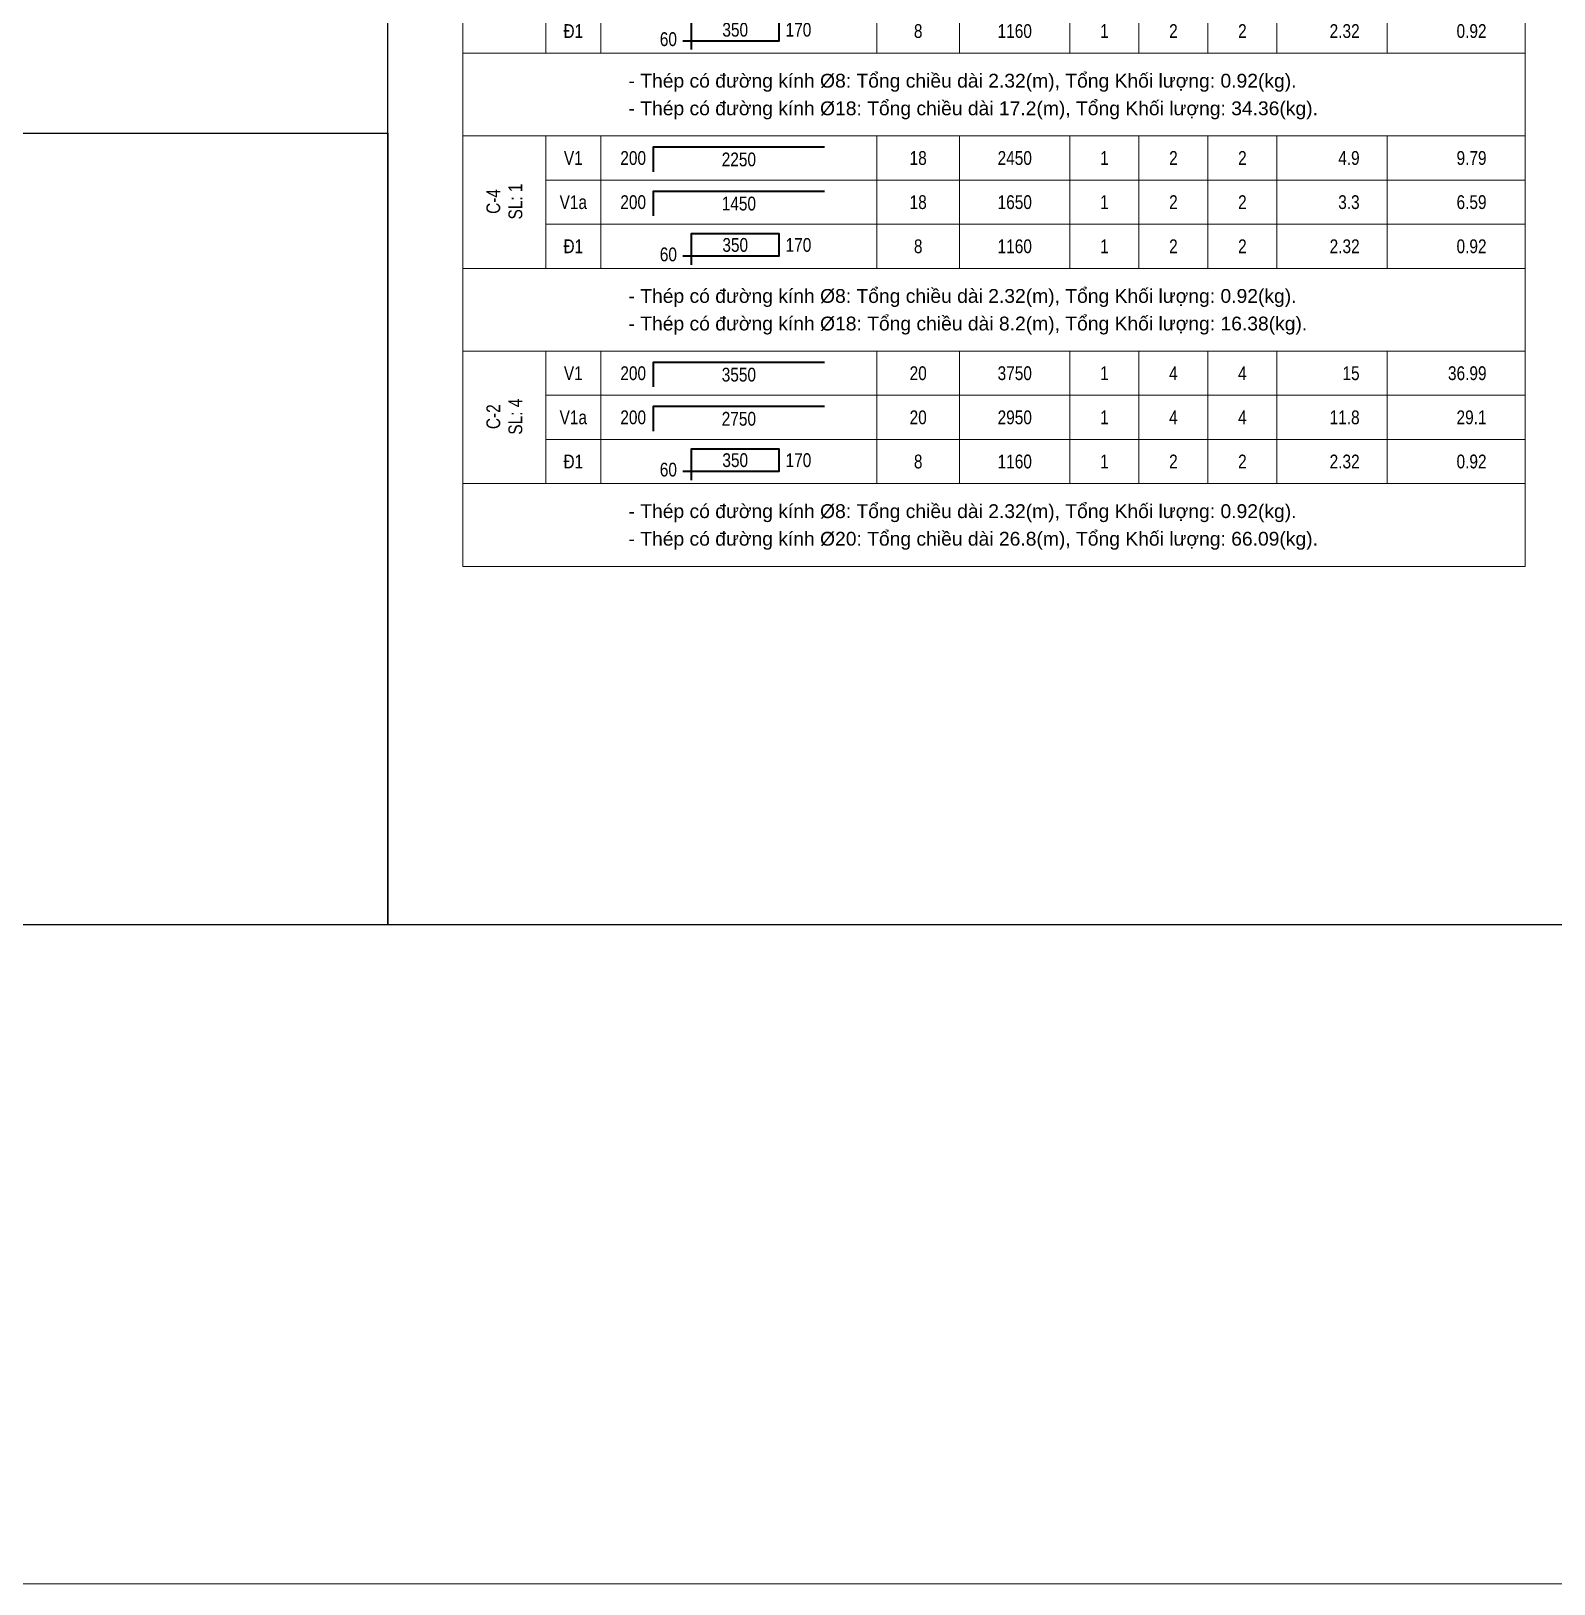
# Model space of a CAD drawing. Extents: x -165145 to 691808, y -202842 to 311040.
# Drawn here: x 252848 to 266647, y 28236 to 42307 of the extents above; entities that cross this region are included whole.
import ezdxf
from ezdxf.enums import TextEntityAlignment as Align

# ---------------------------------------------------------------- set-up
doc = ezdxf.new("R2010")
doc.units = 0
doc.header["$LTSCALE"] = 10
doc.header["$MEASUREMENT"] = 0
doc.layers.get('Defpoints').update_dxf_attribs({"color": 5, "linetype": 'CONTINUOUS'})
for name, color, linetype, lineweight in [('DCE_BaoBeTong', 4, 'CONTINUOUS', 18), ('Dce_text', 7, 'CONTINUOUS', 13), ('DCE_ThepChu', 1, 'CONTINUOUS', 35), ('GE_KC_NETMANH', 8, 'CONTINUOUS', 20), ('GE_KC_TEXT', 4, 'CONTINUOUS', 20), ('TEXT', 4, 'CONTINUOUS', 20)]:
    doc.layers.add(name, color=color, linetype=linetype, lineweight=lineweight)
doc.styles.add('Dce_Text', font='arial.ttf', dxfattribs={"width": 0.8})
doc.styles.add('Dce_Text2', font='arial.ttf', dxfattribs={"width": 0.8})

# ---------------------------------------------------------------- blocks, each defined once
blk = doc.blocks.new('TK9')
at = {"layer": 'DCE_BaoBeTong'}
for p, q in [((0, -8), (0, 0)), ((25, -8), (25, 0)), ((75, -8), (75, 0)), ((90, -8), (90, 0)), ((110, -8), (110, 0)), ((122.5, -8), (122.5, 0)), ((135, -8), (135, 0)), ((147.5, -8), (147.5, 0)), ((167.5, -8), (167.5, 0))]:
    blk.add_line(p, q, dxfattribs=at)
for points in [[(15, -8), (25, -8), (75, -8), (90, -8), (122.5, -8), (135, -8), (147.5, -8), (167.5, -8), (192.5, -8), (192.5, 0)], [(15, 0), (15, -8)]]:
    blk.add_lwpolyline(points, dxfattribs=at)
at = {"layer": 'DCE_ThepChu'}
blk.add_lwpolyline([(41.42, -7.37), (41.42, -1.7), (57.26, -1.7), (57.26, -5.81), (39.86, -5.81)], dxfattribs=at)
at = {"layer": 'Dce_text', "color": 2, "style": 'Dce_Text', "width": 0.8, "flags": 4}
for tag, p in [('SH', (20, -4)), ('DK', (82.5, -4)), ('sumL', (100, -4)), ('SKC', (116.25, -4)), ('SL', (128.75, -4))]:
    blk.add_attdef(tag, text='', height=2.5, dxfattribs=at).set_placement(p, align=Align.MIDDLE_CENTER)
at = {"layer": 'Dce_text', "color": 2, "style": 'Dce_Text', "width": 0.8}
for tag, p in [('L1', (49.34, -3.76)), ('TSL', (141.25, -4))]:
    blk.add_attdef(tag, text='', height=2.5, dxfattribs=at).set_placement(p, align=Align.MIDDLE_CENTER)
blk.add_attdef('L2', text='', height=2.5, dxfattribs=at).set_placement((58.47, -3.76), align=Align.MIDDLE_LEFT)
at = {"layer": 'Dce_text', "color": 2, "style": 'Dce_Text', "width": 0.8, "flags": 4}
for tag, p in [('Lall', (162.5, -4)), ('KL', (185.5, -4))]:
    blk.add_attdef(tag, text='', height=2.5, dxfattribs=at).set_placement(p, align=Align.MIDDLE_RIGHT)
at = {"layer": 'Dce_text', "color": 2, "style": 'Dce_Text', "width": 0.8}
blk.add_attdef('M', text='', height=2.5, dxfattribs=at).set_placement((38.78, -5.47), align=Align.MIDDLE_RIGHT)
blk = doc.blocks.new('TenCauKien')
at = {"layer": 'Dce_text', "style": 'Dce_Text', "width": 0.8}
for tag, p in [('TENCAUKIEN', (-2, 0)), ('SOCAUKIEN', (2, 0))]:
    blk.add_attdef(tag, text='', height=2.5, rotation=90, dxfattribs=at).set_placement(p, align=Align.MIDDLE_CENTER)
blk = doc.blocks.new('TK2')
at = {"layer": 'DCE_BaoBeTong'}
for p, q in [((0, -8), (0, 0)), ((25, -8), (25, 0)), ((75, -8), (75, 0)), ((90, -8), (90, 0)), ((110, -8), (110, 0)), ((122.5, -8), (122.5, 0)), ((135, -8), (135, 0)), ((147.5, -8), (147.5, 0)), ((167.5, -8), (167.5, 0))]:
    blk.add_line(p, q, dxfattribs=at)
for points in [[(15, -8), (25, -8), (75, -8), (90, -8), (122.5, -8), (135, -8), (147.5, -8), (167.5, -8), (192.5, -8), (192.5, 0)], [(15, 0), (15, -8)]]:
    blk.add_lwpolyline(points, dxfattribs=at)
at = {"layer": 'DCE_ThepChu'}
blk.add_lwpolyline([(34.55, -6.5), (34.55, -2), (65.49, -2)], dxfattribs=at)
at = {"layer": 'Dce_text', "color": 2, "style": 'Dce_Text', "width": 0.8, "flags": 4}
for tag, p in [('SH', (20, -4)), ('DK', (82.5, -4)), ('sumL', (100, -4)), ('SKC', (116.25, -4)), ('SL', (128.75, -4)), ('L2', (50, -4.26))]:
    blk.add_attdef(tag, text='', height=2.5, dxfattribs=at).set_placement(p, align=Align.MIDDLE_CENTER)
for tag, p in [('L1', (33.18, -4)), ('Lall', (162.5, -4)), ('KL', (185.5, -4))]:
    blk.add_attdef(tag, text='', height=2.5, dxfattribs=at).set_placement(p, align=Align.MIDDLE_RIGHT)
at = {"layer": 'Dce_text', "color": 2, "style": 'Dce_Text', "width": 0.8}
blk.add_attdef('TSL', text='', height=2.5, dxfattribs=at).set_placement((141.25, -4), align=Align.MIDDLE_CENTER)

msp = doc.modelspace()

# ---------------------------------------------------------------- linework, layer by layer
at = {"layer": 'DCE_BaoBeTong'}
for p, q in [((256761.77379, 42106.53578), (257511.77379, 42106.53578)), ((256761.77379, 42106.53578), (256761.77379, 41356.53578)), ((266386.77379, 42106.53578), (266386.77379, 41356.53578)), ((256761.77379, 41356.53578), (266386.77379, 41356.53578)), ((256761.77379, 40156.53578), (257511.77379, 40156.53578)), ((256761.77379, 40156.53578), (256761.77379, 39406.53578)), ((266386.77379, 40156.53578), (266386.77379, 39406.53578)), ((256761.77379, 39406.53578), (266386.77379, 39406.53578)), ((256761.77379, 38206.53578), (257511.77379, 38206.53578)), ((256761.77379, 38206.53578), (256761.77379, 37456.53578)), ((266386.77379, 38206.53578), (266386.77379, 37456.53578)), ((256761.77379, 37456.53578), (266386.77379, 37456.53578))]:
    msp.add_line(p, q, dxfattribs=at)
at = {"layer": 'Defpoints'}
for points in [[(256079.62104, 51690.67134), (277096.58979, 51690.67134), (277096.58979, 34206.99009), (256079.62104, 34206.99009)], [(247454.62104, 41381.99009), (256079.62104, 41381.99009), (256079.62104, 34206.99009), (247454.62104, 34206.99009)]]:
    msp.add_lwpolyline(points, close=True, dxfattribs=at)
at = {"layer": 'GE_KC_NETMANH'}
msp.add_line((174130.40086, 28236.30009), (385223.40086, 28236.30009), dxfattribs=at)

# ---------------------------------------------------------------- block references
at = {"layer": 'GE_KC_TEXT'}
ref = msp.add_blockref('TK9', (256761.77379, 42506.53578), dxfattribs=dict(at, xscale=50, yscale=50, zscale=50))
ref.add_attrib('L2', '170', dxfattribs={"layer": 'Dce_text', "color": 2, "height": 125, "style": 'Dce_Text', "width": 0.8}).set_placement((259685.30226, 42318.71785), align=Align.MIDDLE_LEFT)
ref.add_attrib('L1', '350', dxfattribs={"layer": 'Dce_text', "color": 2, "height": 125, "style": 'Dce_Text', "width": 0.8}).set_placement((259228.83591, 42318.71785), align=Align.MIDDLE_CENTER)
ref.add_attrib('M', '60', dxfattribs={"layer": 'Dce_text', "color": 2, "height": 125, "style": 'Dce_Text', "width": 0.8}).set_placement((258700.7128, 42233.1565), align=Align.MIDDLE_RIGHT)
ref.add_attrib('SH', 'Đ1', dxfattribs={"layer": 'Dce_text', "color": 2, "height": 125, "style": 'Dce_Text', "width": 0.8}).set_placement((257761.77379, 42306.53578), align=Align.MIDDLE_CENTER)
ref.add_attrib('DK', '8', dxfattribs={"layer": 'Dce_text', "color": 2, "height": 125, "style": 'Dce_Text', "width": 0.8}).set_placement((260886.77379, 42306.53578), align=Align.MIDDLE_CENTER)
ref.add_attrib('sumL', '1160', dxfattribs={"layer": 'Dce_text', "color": 2, "height": 125, "style": 'Dce_Text', "width": 0.8}).set_placement((261761.77379, 42306.53578), align=Align.MIDDLE_CENTER)
ref.add_attrib('SL', '2', dxfattribs={"layer": 'Dce_text', "color": 2, "height": 125, "style": 'Dce_Text', "width": 0.8}).set_placement((263199.27379, 42306.53578), align=Align.MIDDLE_CENTER)
ref.add_attrib('SKC', '1', dxfattribs={"layer": 'Dce_text', "color": 2, "height": 125, "style": 'Dce_Text', "width": 0.8}).set_placement((262574.27379, 42306.53578), align=Align.MIDDLE_CENTER)
ref.add_attrib('Lall', '2.32', dxfattribs={"layer": 'Dce_text', "color": 2, "height": 125, "style": 'Dce_Text', "width": 0.8}).set_placement((264886.77379, 42306.53578), align=Align.MIDDLE_RIGHT)
ref.add_attrib('KL', '0.92', dxfattribs={"layer": 'Dce_text', "color": 2, "height": 125, "style": 'Dce_Text', "width": 0.8}).set_placement((266036.77379, 42306.53578), align=Align.MIDDLE_RIGHT)
ref.add_attrib('TSL', '2', dxfattribs={"layer": 'Dce_text', "color": 2, "height": 125, "style": 'Dce_Text', "width": 0.8}).set_placement((263824.27379, 42306.53578), align=Align.MIDDLE_CENTER)
ref = msp.add_blockref('TK2', (256761.77379, 41356.53578), dxfattribs=dict(at, xscale=50, yscale=50, zscale=50))
ref.add_attrib('SH', 'V1', dxfattribs={"layer": 'Dce_text', "color": 2, "height": 125, "style": 'Dce_Text', "width": 0.8}).set_placement((257761.77379, 41156.53578), align=Align.MIDDLE_CENTER)
ref.add_attrib('L2', '2250', dxfattribs={"layer": 'Dce_text', "color": 2, "height": 125, "style": 'Dce_Text', "width": 0.8}).set_placement((259261.77379, 41143.56682), align=Align.MIDDLE_CENTER)
ref.add_attrib('L1', '200', dxfattribs={"layer": 'Dce_text', "color": 2, "height": 125, "style": 'Dce_Text', "width": 0.8}).set_placement((258420.76234, 41156.53578), align=Align.MIDDLE_RIGHT)
ref.add_attrib('DK', '18', dxfattribs={"layer": 'Dce_text', "color": 2, "height": 125, "style": 'Dce_Text', "width": 0.8}).set_placement((260886.77379, 41156.53578), align=Align.MIDDLE_CENTER)
ref.add_attrib('sumL', '2450', dxfattribs={"layer": 'Dce_text', "color": 2, "height": 125, "style": 'Dce_Text', "width": 0.8}).set_placement((261761.77379, 41156.53578), align=Align.MIDDLE_CENTER)
ref.add_attrib('SL', '2', dxfattribs={"layer": 'Dce_text', "color": 2, "height": 125, "style": 'Dce_Text', "width": 0.8}).set_placement((263199.27379, 41156.53578), align=Align.MIDDLE_CENTER)
ref.add_attrib('SKC', '1', dxfattribs={"layer": 'Dce_text', "color": 2, "height": 125, "style": 'Dce_Text', "width": 0.8}).set_placement((262574.27379, 41156.53578), align=Align.MIDDLE_CENTER)
ref.add_attrib('Lall', '4.9', dxfattribs={"layer": 'Dce_text', "color": 2, "height": 125, "style": 'Dce_Text', "width": 0.8}).set_placement((264886.77379, 41156.53578), align=Align.MIDDLE_RIGHT)
ref.add_attrib('KL', '9.79', dxfattribs={"layer": 'Dce_text', "color": 2, "height": 125, "style": 'Dce_Text', "width": 0.8}).set_placement((266036.77379, 41156.53578), align=Align.MIDDLE_RIGHT)
ref.add_attrib('TSL', '2', dxfattribs={"layer": 'Dce_text', "color": 2, "height": 125, "style": 'Dce_Text', "width": 0.8}).set_placement((263824.27379, 41156.53578), align=Align.MIDDLE_CENTER)
ref = msp.add_blockref('TK2', (256761.77379, 40956.53578), dxfattribs=dict(at, xscale=50, yscale=50, zscale=50))
ref.add_attrib('SH', 'V1a', dxfattribs={"layer": 'Dce_text', "color": 2, "height": 125, "style": 'Dce_Text', "width": 0.8}).set_placement((257761.77379, 40756.53578), align=Align.MIDDLE_CENTER)
ref.add_attrib('L2', '1450', dxfattribs={"layer": 'Dce_text', "color": 2, "height": 125, "style": 'Dce_Text', "width": 0.8}).set_placement((259261.77379, 40743.56682), align=Align.MIDDLE_CENTER)
ref.add_attrib('L1', '200', dxfattribs={"layer": 'Dce_text', "color": 2, "height": 125, "style": 'Dce_Text', "width": 0.8}).set_placement((258420.76234, 40756.53578), align=Align.MIDDLE_RIGHT)
ref.add_attrib('DK', '18', dxfattribs={"layer": 'Dce_text', "color": 2, "height": 125, "style": 'Dce_Text', "width": 0.8}).set_placement((260886.77379, 40756.53578), align=Align.MIDDLE_CENTER)
ref.add_attrib('sumL', '1650', dxfattribs={"layer": 'Dce_text', "color": 2, "height": 125, "style": 'Dce_Text', "width": 0.8}).set_placement((261761.77379, 40756.53578), align=Align.MIDDLE_CENTER)
ref.add_attrib('SL', '2', dxfattribs={"layer": 'Dce_text', "color": 2, "height": 125, "style": 'Dce_Text', "width": 0.8}).set_placement((263199.27379, 40756.53578), align=Align.MIDDLE_CENTER)
ref.add_attrib('SKC', '1', dxfattribs={"layer": 'Dce_text', "color": 2, "height": 125, "style": 'Dce_Text', "width": 0.8}).set_placement((262574.27379, 40756.53578), align=Align.MIDDLE_CENTER)
ref.add_attrib('Lall', '3.3', dxfattribs={"layer": 'Dce_text', "color": 2, "height": 125, "style": 'Dce_Text', "width": 0.8}).set_placement((264886.77379, 40756.53578), align=Align.MIDDLE_RIGHT)
ref.add_attrib('KL', '6.59', dxfattribs={"layer": 'Dce_text', "color": 2, "height": 125, "style": 'Dce_Text', "width": 0.8}).set_placement((266036.77379, 40756.53578), align=Align.MIDDLE_RIGHT)
ref.add_attrib('TSL', '2', dxfattribs={"layer": 'Dce_text', "color": 2, "height": 125, "style": 'Dce_Text', "width": 0.8}).set_placement((263824.27379, 40756.53578), align=Align.MIDDLE_CENTER)
ref = msp.add_blockref('TK9', (256761.77379, 40556.53578), dxfattribs=dict(at, xscale=50, yscale=50, zscale=50))
ref.add_attrib('L2', '170', dxfattribs={"layer": 'Dce_text', "color": 2, "height": 125, "style": 'Dce_Text', "width": 0.8}).set_placement((259685.30226, 40368.71785), align=Align.MIDDLE_LEFT)
ref.add_attrib('L1', '350', dxfattribs={"layer": 'Dce_text', "color": 2, "height": 125, "style": 'Dce_Text', "width": 0.8}).set_placement((259228.83591, 40368.71785), align=Align.MIDDLE_CENTER)
ref.add_attrib('M', '60', dxfattribs={"layer": 'Dce_text', "color": 2, "height": 125, "style": 'Dce_Text', "width": 0.8}).set_placement((258700.7128, 40283.1565), align=Align.MIDDLE_RIGHT)
ref.add_attrib('SH', 'Đ1', dxfattribs={"layer": 'Dce_text', "color": 2, "height": 125, "style": 'Dce_Text', "width": 0.8}).set_placement((257761.77379, 40356.53578), align=Align.MIDDLE_CENTER)
ref.add_attrib('DK', '8', dxfattribs={"layer": 'Dce_text', "color": 2, "height": 125, "style": 'Dce_Text', "width": 0.8}).set_placement((260886.77379, 40356.53578), align=Align.MIDDLE_CENTER)
ref.add_attrib('sumL', '1160', dxfattribs={"layer": 'Dce_text', "color": 2, "height": 125, "style": 'Dce_Text', "width": 0.8}).set_placement((261761.77379, 40356.53578), align=Align.MIDDLE_CENTER)
ref.add_attrib('SL', '2', dxfattribs={"layer": 'Dce_text', "color": 2, "height": 125, "style": 'Dce_Text', "width": 0.8}).set_placement((263199.27379, 40356.53578), align=Align.MIDDLE_CENTER)
ref.add_attrib('SKC', '1', dxfattribs={"layer": 'Dce_text', "color": 2, "height": 125, "style": 'Dce_Text', "width": 0.8}).set_placement((262574.27379, 40356.53578), align=Align.MIDDLE_CENTER)
ref.add_attrib('Lall', '2.32', dxfattribs={"layer": 'Dce_text', "color": 2, "height": 125, "style": 'Dce_Text', "width": 0.8}).set_placement((264886.77379, 40356.53578), align=Align.MIDDLE_RIGHT)
ref.add_attrib('KL', '0.92', dxfattribs={"layer": 'Dce_text', "color": 2, "height": 125, "style": 'Dce_Text', "width": 0.8}).set_placement((266036.77379, 40356.53578), align=Align.MIDDLE_RIGHT)
ref.add_attrib('TSL', '2', dxfattribs={"layer": 'Dce_text', "color": 2, "height": 125, "style": 'Dce_Text', "width": 0.8}).set_placement((263824.27379, 40356.53578), align=Align.MIDDLE_CENTER)
ref = msp.add_blockref('TK2', (256761.77379, 39406.53578), dxfattribs=dict(at, xscale=50, yscale=50, zscale=50))
ref.add_attrib('SH', 'V1', dxfattribs={"layer": 'Dce_text', "color": 2, "height": 125, "style": 'Dce_Text', "width": 0.8}).set_placement((257761.77379, 39206.53578), align=Align.MIDDLE_CENTER)
ref.add_attrib('L2', '3550', dxfattribs={"layer": 'Dce_text', "color": 2, "height": 125, "style": 'Dce_Text', "width": 0.8}).set_placement((259261.77379, 39193.56682), align=Align.MIDDLE_CENTER)
ref.add_attrib('L1', '200', dxfattribs={"layer": 'Dce_text', "color": 2, "height": 125, "style": 'Dce_Text', "width": 0.8}).set_placement((258420.76234, 39206.53578), align=Align.MIDDLE_RIGHT)
ref.add_attrib('DK', '20', dxfattribs={"layer": 'Dce_text', "color": 2, "height": 125, "style": 'Dce_Text', "width": 0.8}).set_placement((260886.77379, 39206.53578), align=Align.MIDDLE_CENTER)
ref.add_attrib('sumL', '3750', dxfattribs={"layer": 'Dce_text', "color": 2, "height": 125, "style": 'Dce_Text', "width": 0.8}).set_placement((261761.77379, 39206.53578), align=Align.MIDDLE_CENTER)
ref.add_attrib('SL', '4', dxfattribs={"layer": 'Dce_text', "color": 2, "height": 125, "style": 'Dce_Text', "width": 0.8}).set_placement((263199.27379, 39206.53578), align=Align.MIDDLE_CENTER)
ref.add_attrib('SKC', '1', dxfattribs={"layer": 'Dce_text', "color": 2, "height": 125, "style": 'Dce_Text', "width": 0.8}).set_placement((262574.27379, 39206.53578), align=Align.MIDDLE_CENTER)
ref.add_attrib('Lall', '15', dxfattribs={"layer": 'Dce_text', "color": 2, "height": 125, "style": 'Dce_Text', "width": 0.8}).set_placement((264886.77379, 39206.53578), align=Align.MIDDLE_RIGHT)
ref.add_attrib('KL', '36.99', dxfattribs={"layer": 'Dce_text', "color": 2, "height": 125, "style": 'Dce_Text', "width": 0.8}).set_placement((266036.77379, 39206.53578), align=Align.MIDDLE_RIGHT)
ref.add_attrib('TSL', '4', dxfattribs={"layer": 'Dce_text', "color": 2, "height": 125, "style": 'Dce_Text', "width": 0.8}).set_placement((263824.27379, 39206.53578), align=Align.MIDDLE_CENTER)
ref = msp.add_blockref('TK2', (256761.77379, 39006.53578), dxfattribs=dict(at, xscale=50, yscale=50, zscale=50))
ref.add_attrib('SH', 'V1a', dxfattribs={"layer": 'Dce_text', "color": 2, "height": 125, "style": 'Dce_Text', "width": 0.8}).set_placement((257761.77379, 38806.53578), align=Align.MIDDLE_CENTER)
ref.add_attrib('L2', '2750', dxfattribs={"layer": 'Dce_text', "color": 2, "height": 125, "style": 'Dce_Text', "width": 0.8}).set_placement((259261.77379, 38793.56682), align=Align.MIDDLE_CENTER)
ref.add_attrib('L1', '200', dxfattribs={"layer": 'Dce_text', "color": 2, "height": 125, "style": 'Dce_Text', "width": 0.8}).set_placement((258420.76234, 38806.53578), align=Align.MIDDLE_RIGHT)
ref.add_attrib('DK', '20', dxfattribs={"layer": 'Dce_text', "color": 2, "height": 125, "style": 'Dce_Text', "width": 0.8}).set_placement((260886.77379, 38806.53578), align=Align.MIDDLE_CENTER)
ref.add_attrib('sumL', '2950', dxfattribs={"layer": 'Dce_text', "color": 2, "height": 125, "style": 'Dce_Text', "width": 0.8}).set_placement((261761.77379, 38806.53578), align=Align.MIDDLE_CENTER)
ref.add_attrib('SL', '4', dxfattribs={"layer": 'Dce_text', "color": 2, "height": 125, "style": 'Dce_Text', "width": 0.8}).set_placement((263199.27379, 38806.53578), align=Align.MIDDLE_CENTER)
ref.add_attrib('SKC', '1', dxfattribs={"layer": 'Dce_text', "color": 2, "height": 125, "style": 'Dce_Text', "width": 0.8}).set_placement((262574.27379, 38806.53578), align=Align.MIDDLE_CENTER)
ref.add_attrib('Lall', '11.8', dxfattribs={"layer": 'Dce_text', "color": 2, "height": 125, "style": 'Dce_Text', "width": 0.8}).set_placement((264886.77379, 38806.53578), align=Align.MIDDLE_RIGHT)
ref.add_attrib('KL', '29.1', dxfattribs={"layer": 'Dce_text', "color": 2, "height": 125, "style": 'Dce_Text', "width": 0.8}).set_placement((266036.77379, 38806.53578), align=Align.MIDDLE_RIGHT)
ref.add_attrib('TSL', '4', dxfattribs={"layer": 'Dce_text', "color": 2, "height": 125, "style": 'Dce_Text', "width": 0.8}).set_placement((263824.27379, 38806.53578), align=Align.MIDDLE_CENTER)
ref = msp.add_blockref('TK9', (256761.77379, 38606.53578), dxfattribs=dict(at, xscale=50, yscale=50, zscale=50))
ref.add_attrib('L2', '170', dxfattribs={"layer": 'Dce_text', "color": 2, "height": 125, "style": 'Dce_Text', "width": 0.8}).set_placement((259685.30226, 38418.71785), align=Align.MIDDLE_LEFT)
ref.add_attrib('L1', '350', dxfattribs={"layer": 'Dce_text', "color": 2, "height": 125, "style": 'Dce_Text', "width": 0.8}).set_placement((259228.83591, 38418.71785), align=Align.MIDDLE_CENTER)
ref.add_attrib('M', '60', dxfattribs={"layer": 'Dce_text', "color": 2, "height": 125, "style": 'Dce_Text', "width": 0.8}).set_placement((258700.7128, 38333.1565), align=Align.MIDDLE_RIGHT)
ref.add_attrib('SH', 'Đ1', dxfattribs={"layer": 'Dce_text', "color": 2, "height": 125, "style": 'Dce_Text', "width": 0.8}).set_placement((257761.77379, 38406.53578), align=Align.MIDDLE_CENTER)
ref.add_attrib('DK', '8', dxfattribs={"layer": 'Dce_text', "color": 2, "height": 125, "style": 'Dce_Text', "width": 0.8}).set_placement((260886.77379, 38406.53578), align=Align.MIDDLE_CENTER)
ref.add_attrib('sumL', '1160', dxfattribs={"layer": 'Dce_text', "color": 2, "height": 125, "style": 'Dce_Text', "width": 0.8}).set_placement((261761.77379, 38406.53578), align=Align.MIDDLE_CENTER)
ref.add_attrib('SL', '2', dxfattribs={"layer": 'Dce_text', "color": 2, "height": 125, "style": 'Dce_Text', "width": 0.8}).set_placement((263199.27379, 38406.53578), align=Align.MIDDLE_CENTER)
ref.add_attrib('SKC', '1', dxfattribs={"layer": 'Dce_text', "color": 2, "height": 125, "style": 'Dce_Text', "width": 0.8}).set_placement((262574.27379, 38406.53578), align=Align.MIDDLE_CENTER)
ref.add_attrib('Lall', '2.32', dxfattribs={"layer": 'Dce_text', "color": 2, "height": 125, "style": 'Dce_Text', "width": 0.8}).set_placement((264886.77379, 38406.53578), align=Align.MIDDLE_RIGHT)
ref.add_attrib('KL', '0.92', dxfattribs={"layer": 'Dce_text', "color": 2, "height": 125, "style": 'Dce_Text', "width": 0.8}).set_placement((266036.77379, 38406.53578), align=Align.MIDDLE_RIGHT)
ref.add_attrib('TSL', '2', dxfattribs={"layer": 'Dce_text', "color": 2, "height": 125, "style": 'Dce_Text', "width": 0.8}).set_placement((263824.27379, 38406.53578), align=Align.MIDDLE_CENTER)
at = {"layer": 'TEXT', "xscale": 50, "yscale": 50, "zscale": 50}
for p, values in [((257136.77379, 40762.45459), {'SOCAUKIEN': 'SL: 1', 'TENCAUKIEN': 'C-4'}), ((257136.77379, 38812.45459), {'SOCAUKIEN': 'SL: 4', 'TENCAUKIEN': 'C-2'})]:
    msp.add_blockref('TenCauKien', p, dxfattribs=at).add_auto_attribs(values)

# ---------------------------------------------------------------- texts
at = {"layer": 'Dce_text', "style": 'Dce_Text2'}
for s, p in [('- Thép có đường kính Ø8: Tổng chiều dài 2.32(m), Tổng Khối lượng: 0.92(kg).', (258261.77379, 41856.53578)), ('- Thép có đường kính Ø18: Tổng chiều dài 17.2(m), Tổng Khối lượng: 34.36(kg).', (258261.77379, 41606.53578)), ('- Thép có đường kính Ø8: Tổng chiều dài 2.32(m), Tổng Khối lượng: 0.92(kg).', (258261.77379, 39906.53578)), ('- Thép có đường kính Ø18: Tổng chiều dài 8.2(m), Tổng Khối lượng: 16.38(kg).', (258261.77379, 39656.53578)), ('- Thép có đường kính Ø8: Tổng chiều dài 2.32(m), Tổng Khối lượng: 0.92(kg).', (258261.77379, 37956.53578)), ('- Thép có đường kính Ø20: Tổng chiều dài 26.8(m), Tổng Khối lượng: 66.09(kg).', (258261.77379, 37706.53578))]:
    msp.add_text(s, height=125, dxfattribs=at).set_placement(p, align=Align.MIDDLE_LEFT)

doc.saveas('drawing.dxf')
